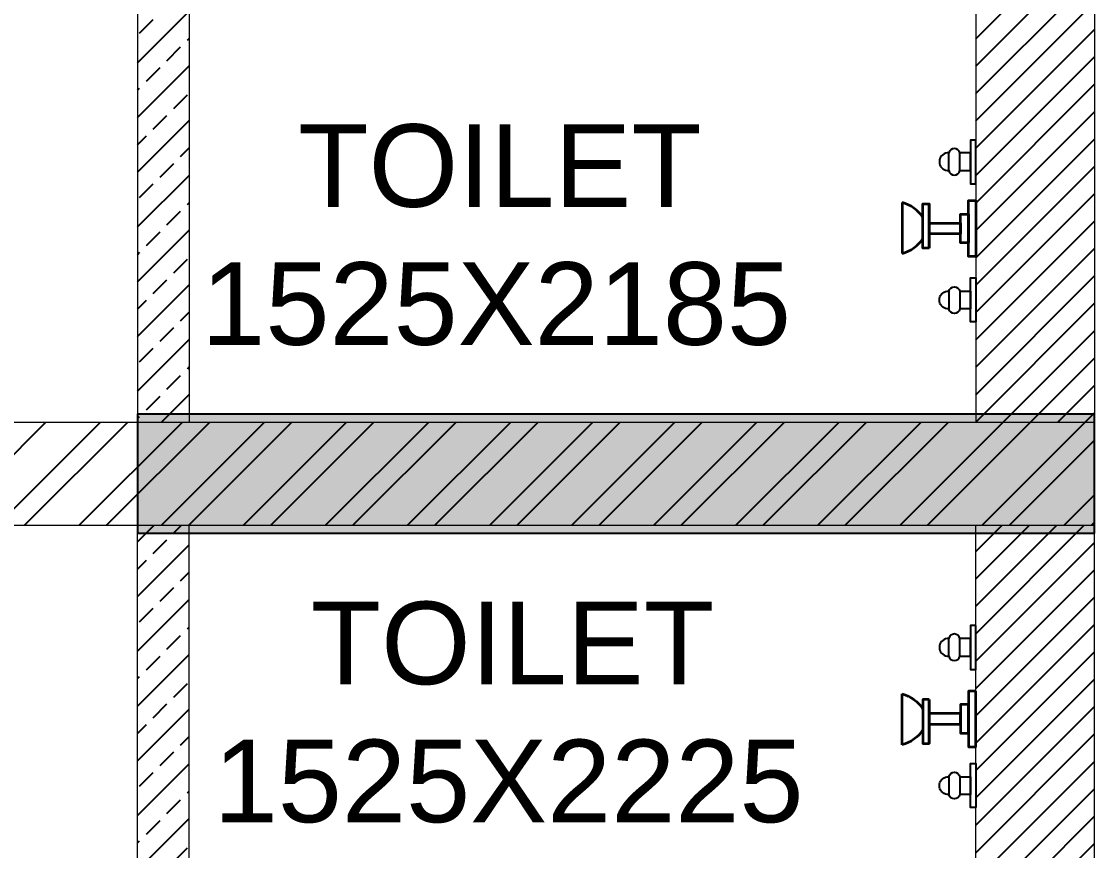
# Model space of a CAD drawing. Header units: millimetres. Extents: x 1255966 to 1543449, y 318653 to 465396.
# Drawn here: x 1395545 to 1397626, y 415459 to 417065 of the extents above; entities that cross this region are included whole.
import ezdxf

# ---------------------------------------------------------------- set-up
doc = ezdxf.new("R2010")
doc.units = ezdxf.units.MM
doc.header["$LTSCALE"] = 500
doc.header["$MEASUREMENT"] = 0
for name, color, linetype in [('AHC-A-FURNITURE', 2, 'Continuous'), ('FIXTURE', 251, 'Continuous'), ('TEXT-RM NAME', 6, 'Continuous'), ('TOWER AREA COLUMN.', 6, 'Continuous')]:
    doc.layers.add(name, color=color, linetype=linetype)
doc.layers.add('TOWER COL HATCH', color=253, linetype='Continuous', lineweight=20)
doc.layers.add('Wall', color=2, linetype='Continuous', lineweight=15)
doc.styles.get("Standard").update_dxf_attribs({"font": 'arial.ttf'})

# ---------------------------------------------------------------- blocks, each defined once
blk = doc.blocks.new('A$C470428AC')
at = {"layer": 'FIXTURE'}
for p, q in [((-111.5, -31), (-145.6, -31)), ((122.3, -31), (156.4, -31)), ((-111.5, -52.3), (-145.6, -52.3)), ((122.3, -52.3), (156.4, -52.3))]:
    blk.add_line(p, q, dxfattribs=at)
at = {"layer": 'FIXTURE', "lineweight": 35}
for p, q in [((38.6, -90.5), (-46.8, -90.5)), ((-49.6, -142.9), (49.1, -142.9)), ((-49.6, -142.9), (49.1, -142.9))]:
    blk.add_line(p, q, dxfattribs=at)
at = {"layer": 'FIXTURE'}
for points in [[(-170.7, 0), (-170.7, -10.1), (-85.7, -10.1), (-85.7, 0)], [(181.5, 0), (181.5, -10.1), (96.5, -10.1), (96.5, 0)]]:
    blk.add_lwpolyline(points, close=True, dxfattribs=at)
at = {"layer": 'FIXTURE', "lineweight": 35, "elevation": 0}
for points in [[(54.7, 0), (54.7, -14), (-53.3, -14), (-53.3, 0)], [(54.7, 0), (54.7, -14), (-53.3, -14), (-53.3, 0)], [(28.3, -14), (28.3, -30), (-26.9, -30), (-26.9, -14)], [(28.3, -14), (28.3, -30), (-26.9, -30), (-26.9, -14)]]:
    blk.add_lwpolyline(points, close=True, dxfattribs=at)
at = {"layer": 'FIXTURE'}
for points in [[(-145.6, -10.1), (-145.6, -31, 0.824506), (-145.6, -52.3), (-145.6, -55.8, 0.878203), (-111.5, -55.8), (-111.5, -52.3, 0.824506), (-111.5, -31), (-111.5, -10.1), (-145.6, -10.1)], [(156.4, -10.1), (156.4, -31, -0.824506), (156.4, -52.3), (156.4, -55.8, -0.878203), (122.3, -55.8), (122.3, -52.3, -0.824506), (122.3, -31), (122.3, -10.1), (156.4, -10.1)]]:
    blk.add_lwpolyline(points, format="xyb", close=True, dxfattribs=at)
at = {"layer": 'FIXTURE', "lineweight": 35, "elevation": 0}
for points in [[(-9.8, -90.5), (-9.8, -30), (11.2, -30), (11.2, -90.5)], [(-9.8, -90.5), (-9.8, -30), (11.2, -30), (11.2, -90.5)], [(38.6, -90.5), (38.6, -96.5), (38.6, -102.5), (-46.8, -102.5), (-46.8, -90.5)], [(38.6, -90.5), (38.6, -96.5), (38.6, -102.5), (-46.8, -102.5), (-46.8, -90.5), (38.6, -90.5)]]:
    blk.add_lwpolyline(points, dxfattribs=at)
at = {"layer": 'FIXTURE', "lineweight": 35}
for centre, start, end in [((17.5, -160.4), 123.4035, 165.4116), ((17.5, -160.4), 123.4035, 165.4116), ((-18, -160.4), 14.5884, 56.5965), ((-18, -160.4), 14.5884, 56.5965)]:
    blk.add_arc(centre, 69.3, start, end, dxfattribs=at)

msp = doc.modelspace()

# ---------------------------------------------------------------- hatches: boundary and pattern name
at = {"layer": 'AHC-A-FURNITURE', "ltscale": 50, "true_color": 0x5b5b5b}
h = msp.add_hatch(dxfattribs=at)
h.set_pattern_fill('ANSI33', color=251, scale=300)
h.set_pattern_definition([(45, (1157523.66, 1001598.29), (-53.033009, 53.033009), []), (45, (1157576.69, 1001598.29), (-53.033009, 53.033009), [37.5, -18.75])])
h.paths.add_polyline_path([(1397395.6, 418588.9), (1396720.6, 418588.9), (1396720.6, 418488.9), (1397395.6, 418488.9)])
h.paths.add_polyline_path([(1395970.6, 418588.9), (1395770.6, 418588.9), (1395770.6, 416288.9), (1395870.6, 416288.9), (1395870.6, 418488.9), (1395970.6, 418488.9)])
at = {"layer": 'AHC-A-FURNITURE', "ltscale": 50, "true_color": 0xff0000}
h = msp.add_hatch(dxfattribs=at)
h.set_pattern_fill('ANSI31', color=1, scale=300)
h.set_pattern_definition([(45, (1157523.658, 723982.806), (-26.5165043, 26.5165043), [])])
h.paths.add_polyline_path([(1397625.6, 417138.9), (1397395.6, 417138.9), (1397395.6, 416288.9), (1397625.6, 416288.9)])
at = {"layer": 'AHC-A-FURNITURE', "ltscale": 50, "true_color": 0x5b5b5b}
h = msp.add_hatch(dxfattribs=at)
h.set_pattern_fill('ANSI33', color=251, scale=300)
h.set_pattern_definition([(45, (1157523.66, 750672.71), (-53.033009, 53.033009), []), (45, (1157576.69, 750672.71), (-53.033009, 53.033009), [37.5, -18.75])])
h.paths.add_polyline_path([(1395870.6, 416088.9), (1395770.6, 416088.9), (1395770.6, 413788.9), (1395970.6, 413788.9), (1395970.6, 413888.9), (1395870.6, 413888.9)])
at = {"layer": 'AHC-A-FURNITURE', "ltscale": 50, "true_color": 0xff0000}
h = msp.add_hatch(dxfattribs=at)
h.set_pattern_fill('ANSI31', color=1, scale=300)
h.set_pattern_definition([(45, (1157523.658, 750672.71), (-26.5165043, 26.5165043), [])])
h.paths.add_polyline_path([(1397625.6, 416088.9), (1397395.6, 416088.9), (1397395.6, 415238.9), (1397625.6, 415238.9)])
h.paths.add_polyline_path([(1397625.6, 414688.9), (1397395.6, 414688.9), (1397395.6, 413788.9), (1397625.6, 413788.9)])
at = {"layer": 'TOWER COL HATCH'}
h = msp.add_hatch(color=253, dxfattribs=at)
h.dxf.hatch_style = 1
h.paths.add_polyline_path([(1397625.6, 416303.9), (1395770.6, 416303.9), (1395770.6, 416073.9), (1397625.6, 416073.9)])

# ---------------------------------------------------------------- linework, layer by layer
at = {"layer": 'AHC-A-FURNITURE', "color": 251, "linetype": 'Continuous', "ltscale": 50, "true_color": 0x5b5b5b}
for p, q in [((1395392.4, 416088.9), (1395592.4, 416288.9)), ((1395498.5, 416088.9), (1395698.5, 416288.9)), ((1395551.5, 416088.9), (1395751.5, 416288.9)), ((1395657.6, 416088.9), (1395857.6, 416288.9)), ((1395710.6, 416088.9), (1395910.6, 416288.9)), ((1395816.7, 416088.9), (1396016.7, 416288.9)), ((1395869.7, 416088.9), (1396069.7, 416288.9)), ((1395975.8, 416088.9), (1396175.8, 416288.9)), ((1396028.8, 416088.9), (1396228.8, 416288.9)), ((1396134.9, 416088.9), (1396334.9, 416288.9)), ((1396187.9, 416088.9), (1396387.9, 416288.9)), ((1396294, 416088.9), (1396494, 416288.9)), ((1396347, 416088.9), (1396547, 416288.9)), ((1396453.1, 416088.9), (1396653.1, 416288.9)), ((1396506.1, 416088.9), (1396706.1, 416288.9)), ((1396612.2, 416088.9), (1396812.2, 416288.9)), ((1396665.2, 416088.9), (1396865.2, 416288.9)), ((1396771.3, 416088.9), (1396971.3, 416288.9)), ((1396824.3, 416088.9), (1397024.3, 416288.9)), ((1396930.4, 416088.9), (1397130.4, 416288.9)), ((1396983.4, 416088.9), (1397183.4, 416288.9)), ((1397089.5, 416088.9), (1397289.5, 416288.9)), ((1397142.5, 416088.9), (1397342.5, 416288.9)), ((1397248.6, 416088.9), (1397448.6, 416288.9)), ((1397301.6, 416088.9), (1397501.6, 416288.9)), ((1397407.7, 416088.9), (1397607.7, 416288.9)), ((1397460.7, 416088.9), (1397625.6, 416253.8)), ((1397566.8, 416088.9), (1397625.6, 416147.7)), ((1397619.8, 416088.9), (1397625.6, 416094.7))]:
    msp.add_line(p, q, dxfattribs=at)
at = {"layer": 'TOWER AREA COLUMN.'}
msp.add_lwpolyline([(1397625.6, 416303.9), (1395770.6, 416303.9), (1395770.6, 416073.9), (1397625.6, 416073.9)], close=True, dxfattribs=at)
at = {"layer": 'Wall'}
for p, q in [((1395770.6, 418588.9), (1395770.6, 416288.9)), ((1395870.6, 418488.9), (1395870.6, 416288.9)), ((1397395.6, 417138.9), (1397395.6, 416288.9)), ((1397625.6, 417138.9), (1397625.6, 416188.9)), ((1388979.9, 416288.9), (1397625.6, 416288.9)), ((1397625.6, 415238.9), (1397625.6, 416288.9)), ((1388979.9, 416088.9), (1397625.6, 416088.9)), ((1395770.6, 413788.9), (1395770.6, 416088.9)), ((1395870.6, 413888.9), (1395870.6, 416088.9)), ((1397395.6, 415238.9), (1397395.6, 416088.9))]:
    msp.add_line(p, q, dxfattribs=at)

# ---------------------------------------------------------------- block references
at = {"layer": 'FIXTURE', "rotation": 270}
msp.add_blockref('A$C470428AC', (1397395.6, 416664.6), dxfattribs=at)
at = {"layer": 'FIXTURE', "xscale": -1, "rotation": 270}
msp.add_blockref('A$C470428AC', (1397395.6, 415713.2), dxfattribs=at)

# ---------------------------------------------------------------- texts
at = {"layer": 'TEXT-RM NAME'}
for s, p in [('TOILET', (1396081.8, 416705.8)), ('1525X2185', (1395893.9, 416438.5))]:
    msp.add_text(s, height=160, dxfattribs=at).set_placement(p)
for s, p in [('TOILET', (1396106, 415781)), ('1525X2225', (1395918.1, 415513.7))]:
    msp.add_text(s, height=160, rotation=360, dxfattribs=at).set_placement(p)

doc.saveas('drawing.dxf')
